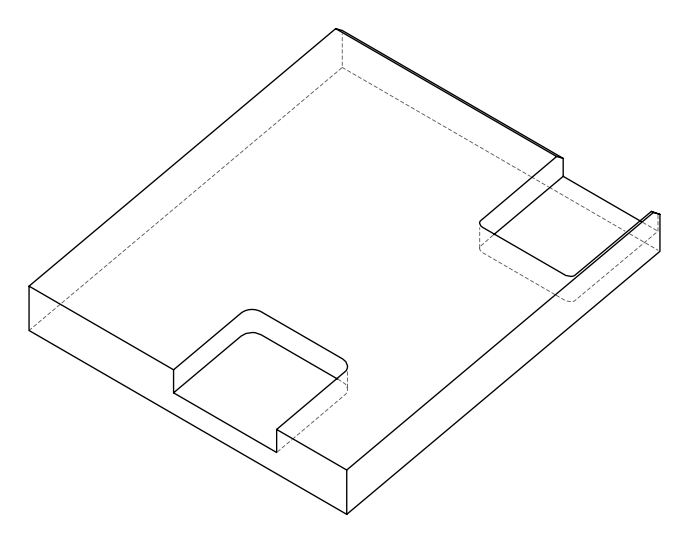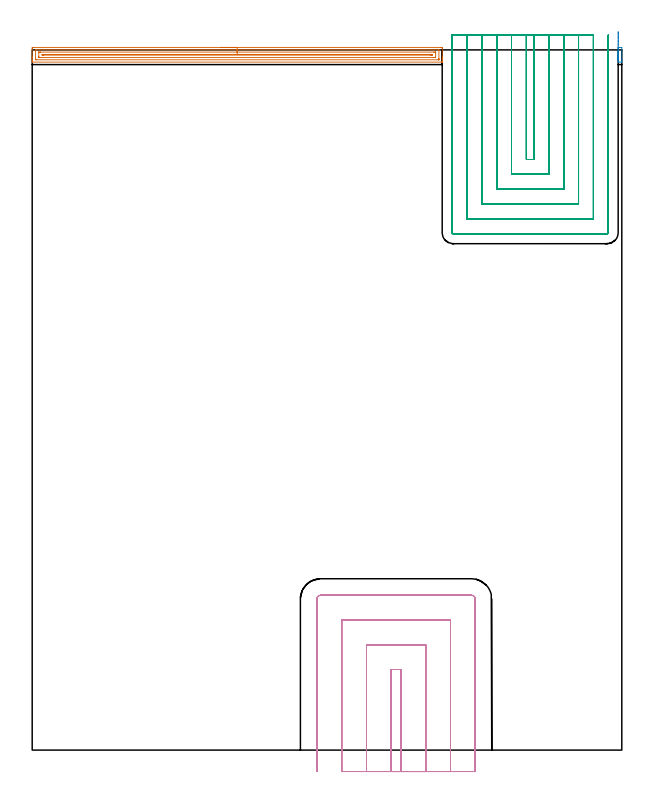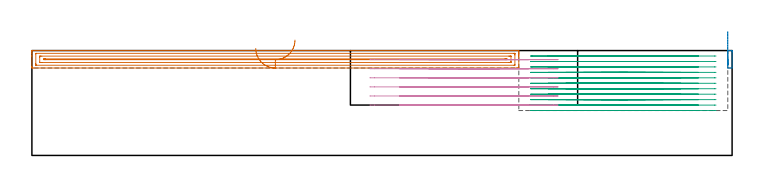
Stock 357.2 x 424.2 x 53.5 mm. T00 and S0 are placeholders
(PLAN: 4 operations, 2 tool changes, 67 min)
(1 AREA_MILL | FG_CHAMFER_SURFACE | UGT0205_001 | 8.12 min | 10045 mm3)
(2 AREA_MILL_1 | FG_CHAMFER_SURFACE_1 | UGT0205_001 | 0.25 min | 302 mm3)
(3 MILL_SLOT | SLOT_PARTIAL_RECTANGULAR | NXT0201_011 | Follow Part, ap 3, ae 75% | 44.14 min | 381962 mm3)
(4 MILL_SLOT_1 | SLOT_PARTIAL_RECTANGULAR_1 | UGT0201_136 | Follow Part, ap 5, ae 75% | 14.5 min | 332702 mm3)
(TOOL UGT0205_001 | Chamfer Mill 20 x 3 x 45 deg. | D20 FL50 Z2)
(TOOL NXT0201_011 | ENDMILL 12mm [2P460-1200-NA 1630] | D12 FL38 Z6)
(TOOL UGT0201_136 | Carbide End Mill 20.0 | D20 FL30 Z4)
(OP 1 AREA_MILL)
G17 G21 G94 G90
T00 M6
G54
G17 G0 G90 X114.2 Y425.7 S1061 M3
G43 Z63.5 H0
Z54.6
G94 G1 X114.238 Z53.728 F250.
X114.352 Z52.864
X114.541 Z52.012
X114.803 Z51.18
X115.137 Z50.374
X115.54 Z49.6
X116.008 Z48.864
X116.54 Z48.172
X117.129 Z47.529
X117.772 Z46.94
X118.464 Z46.409
X119.2 Z45.94
X119.974 Z45.537
X120.78 Z45.203
X121.612 Z44.941
X122.464 Z44.752
X123.328 Z44.638
X124.2 Z44.6
X247.315
X247.795 Y425.699 Z44.601
X248.271 Y425.695 Z44.603
X248.391 Y425.692 Z44.606
X248.4 Y425.224 Z45.073
Y419.925 Z50.369
Y419.355 Z50.942
Y419.042 Z51.254
Y418.472 Z51.824
Y418.159 Z52.136
Y417.532 Z52.767
Y417.137 Z53.162
X248.393 Y416.811 Z53.479
X248.391 Y416.803 Z53.488
X248.243 Y416.8 Z53.5
X0.158
X0.009 Y416.803 Z53.488
X0.007 Y416.811 Z53.479
X0. Y417.137 Z53.163
Y417.532 Z52.767
Y418.159 Z52.136
Y419.355 Z50.941
Y419.925 Z50.369
Y424.939 Z45.358
X0.003 Y425.224 Z45.073
X0.009 Y425.691 Z44.606
X0.129 Y425.695 Z44.603
X0.605 Y425.7 Z44.6
X124.2
Y424.286 Z46.014
X246.011 Y424.285 Z46.015
X246.068
X246.39 Y424.278 Z46.022
X246.394 Y424.176 Z46.124
X246.399 Y423.957 Z46.343
X246.4 Y419.042 Z51.258
X246.399 Y418.658 Z51.642
X246.392 Y418.272 Z52.028
X246.39 Y418.225 Z52.075
X246.374 Y418.221 Z52.079
X246.324 Y418.218 Z52.082
X246.22 Y418.216 Z52.084
X246.011 Y418.214 Z52.086
X245.955
X2.389 Y418.215 Z52.085
X2.332
X2.01 Y418.222 Z52.078
X2.007 Y418.324 Z51.976
X2.002 Y418.543 Z51.757
X2. Y423.458 Z46.842
X2.001 Y423.842 Z46.458
X2.008 Y424.228 Z46.072
X2.01 Y424.275 Z46.025
X2.026 Y424.279 Z46.021
X2.076 Y424.282 Z46.018
X2.18 Y424.284 Z46.016
X2.389 Y424.286 Z46.014
X2.445
X124.2
Y422.872 Z47.429
X243.334 Y422.871
X243.927 Y422.87 Z47.43
X244.226 Y422.867 Z47.433
X244.325 Y422.865 Z47.435
X244.39 Y422.856 Z47.444
X244.394 Y422.747 Z47.553
X244.398 Y422.575 Z47.725
X244.4 Y422.403 Z47.897
X244.399 Y419.754 Z50.546
X244.396 Y419.696 Z50.604
X244.39 Y419.651 Z50.649
X244.386 Y419.635 Z50.665
X244.374 Y419.634 Z50.666
X244.226 Y419.631 Z50.669
X243.633 Y419.629 Z50.671
X243.334
X5.066
X4.473 Y419.63 Z50.67
X4.174 Y419.633 Z50.667
X4.075 Y419.635 Z50.665
X4.01 Y419.644 Z50.656
X4.006 Y419.753 Z50.547
X4.002 Y419.925 Z50.375
X4. Y420.097 Z50.203
X4.001 Y422.746 Z47.554
X4.004 Y422.804 Z47.496
X4.01 Y422.849 Z47.451
X4.014 Y422.865 Z47.435
X4.026 Y422.866 Z47.434
X4.174 Y422.869 Z47.431
X4.767 Y422.871 Z47.429
X5.066
X124.2 Y422.872
Y421.457 Z48.843
X241.549
X241.787 Y421.456 Z48.844
X242.204 Y421.45 Z48.85
X242.39 Y421.444 Z48.856
X242.391 Y421.25 Z49.05
X242.39 Y421.056 Z49.244
X242.198 Y421.049 Z49.251
X241.968 Y421.046 Z49.254
X241.549 Y421.043 Z49.257
X241.312
X6.851
X6.613 Y421.045 Z49.255
X6.196 Y421.05 Z49.25
X6.01 Y421.056 Z49.244
X6.009 Y421.25 Z49.05
X6.01 Y421.444 Z48.856
X6.202 Y421.451 Z48.849
X6.432 Y421.454 Z48.846
X6.851 Y421.457 Z48.843
X7.088
X124.2
X125.072 Z48.881
X125.936 Z48.995
X126.788 Z49.183
X127.62 Z49.446
X128.426 Z49.78
X129.2 Z50.182
X129.936 Z50.651
X130.628 Z51.182
X131.271 Z51.772
X131.86 Z52.415
X132.392 Z53.107
X132.86 Z53.843
X133.263 Z54.617
X133.597 Z55.422
X133.859 Z56.254
X134.048 Z57.106
X134.162 Z57.971
X134.2 Z58.843
G0 Z63.5
M5
M2
(OP 2 AREA_MILL_1)
G17 G21 G94 G90
T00 M6
G54
G17 G0 G90 X355. Y421.248 S1061 M3
G43 Z63.5 H0
Z63.191
G94 G1 Y420.659 Z62.548 F250.
Y420.128 Z61.856
Y419.659 Z61.12
Y419.256 Z60.346
Y418.922 Z59.54
Y418.66 Z58.708
Y418.471 Z57.857
Y418.358 Z56.992
Y418.32 Z56.12
Y418.358 Z55.248
Y418.472 Z54.384
Y418.661 Z53.532
Y418.923 Z52.7
Y419.257 Z51.894
Y419.66 Z51.12
Y420.129 Z50.384
Y420.66 Z49.692
Y421.249 Z49.049
X355.001 Y425.699 Z44.6
X357.2
Y417.514 Z52.781
Y417.276 Z53.019
Y417.057 Z53.238
X357.19 Y416.804 Z53.489
X356.966 Y416.8 Z53.5
X355.234
X355.01 Y416.804 Z53.489
X355. Y417.057 Z53.238
Y421.249 Z49.049
Y421.892 Z48.46
Y422.585 Z47.929
Y423.32 Z47.46
Y424.094 Z47.058
Y424.9 Z46.724
Y425.732 Z46.462
Y426.584 Z46.273
Y427.449 Z46.159
Y428.321 Z46.121
Y429.192 Z46.159
Y430.057 Z46.273
Y430.909 Z46.462
Y431.741 Z46.725
Y432.547 Z47.059
Y433.32 Z47.462
Y434.056 Z47.931
Y434.748 Z48.462
Y435.391 Z49.051
G0 Z63.5
M5
M2
(OP 3 MILL_SLOT)
G17 G21 G94 G90
T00 M6
G54
G17 G0 G90 X299.387 Y433.2 S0 M3
G43 Z63.5 H1
Z50.718
G94 G1 X299.4 Y430.2 F250.
Y430.012 F500.
Y357.8
X304.
Y430.009
Y430.2
X304.013 Y433.2 F250.
X290.384
X290.4 Y430.2
Y430.012 F500.
Y348.8
X313.
Y430.009
X313.001 Y430.2
X313.016 Y433.2 F250.
X281.378
X281.399 Y430.2
X281.4 Y430.012 F500.
Y339.8
X322.
Y430.009
X322.001 Y430.2
X322.022 Y433.2 F250.
X272.368
X272.399 Y430.2
X272.4 Y430.012 F500.
Y330.8
X331.
Y430.009
X331.001 Y430.2
X331.033 Y433.2 F250.
X263.335 Y433.199
X263.398 Y430.2
X263.4 Y430.012 F500.
Y321.8
X340.
Y430.009
X340.002 Y430.2
X340.066 Y433.199 F250.
X254.4 Y433.012
Y430.012
Y313.5 F500.
G3 X255.1 Y312.8 R0.7
G1 X348.3
G3 X349. Y313.5 R0.7
G1 Y430.009
Y433.009 F250.
G0 X299.4 Y433.2 Z47.936
G1 Y430.2
Y357.8 F500.
X304.
Y430.2
Y433.2 F250.
X290.4
Y430.2
Y348.8 F500.
X313.
Y430.2
Y433.2 F250.
X281.4
Y430.2
Y339.8 F500.
X322.
Y430.2
Y433.2 F250.
X272.4
Y430.2
Y330.8 F500.
X331.
Y430.2
Y433.2 F250.
X263.4
Y430.2
Y321.8 F500.
X340.
Y430.2
Y433.2 F250.
X254.4
Y430.2
Y313.5 F500.
G3 X255.1 Y312.8 R0.7
G1 X348.3
G3 X349. Y313.5 R0.7
G1 Y430.2
Y433.2 F250.
G0 X299.4 Z45.154
G1 Y430.2
Y357.8 F500.
X304.
Y430.2
Y433.2 F250.
X290.4
Y430.2
Y348.8 F500.
X313.
Y430.2
Y433.2 F250.
X281.4
Y430.2
Y339.8 F500.
X322.
Y430.2
Y433.2 F250.
X272.4
Y430.2
Y330.8 F500.
X331.
Y430.2
Y433.2 F250.
X263.4
Y430.2
Y321.8 F500.
X340.
Y430.2
Y433.2 F250.
X254.4
Y430.2
Y313.5 F500.
G3 X255.1 Y312.8 R0.7
G1 X348.3
G3 X349. Y313.5 R0.7
G1 Y430.2
Y433.2 F250.
G0 X299.4 Z42.373
G1 Y430.2
Y357.8 F500.
X304.
Y430.2
Y433.2 F250.
X290.4
Y430.2
Y348.8 F500.
X313.
Y430.2
Y433.2 F250.
X281.4
Y430.2
Y339.8 F500.
X322.
Y430.2
Y433.2 F250.
X272.4
Y430.2
Y330.8 F500.
X331.
Y430.2
Y433.2 F250.
X263.4
Y430.2
Y321.8 F500.
X340.
Y430.2
Y433.2 F250.
X254.4
Y430.2
Y313.5 F500.
G3 X255.1 Y312.8 R0.7
G1 X348.3
G3 X349. Y313.5 R0.7
G1 Y430.2
Y433.2 F250.
G0 X299.4 Z39.591
G1 Y430.2
Y357.8 F500.
X304.
Y430.2
Y433.2 F250.
X290.4
Y430.2
Y348.8 F500.
X313.
Y430.2
Y433.2 F250.
X281.4
Y430.2
Y339.8 F500.
X322.
Y430.2
Y433.2 F250.
X272.4
Y430.2
Y330.8 F500.
X331.
Y430.2
Y433.2 F250.
X263.4
Y430.2
Y321.8 F500.
X340.
Y430.2
Y433.2 F250.
X254.4
Y430.2
Y313.5 F500.
G3 X255.1 Y312.8 R0.7
G1 X348.3
G3 X349. Y313.5 R0.7
G1 Y430.2
Y433.2 F250.
G0 X299.4 Z36.809
G1 Y430.2
Y357.8 F500.
X304.
Y430.2
Y433.2 F250.
X290.4
Y430.2
Y348.8 F500.
X313.
Y430.2
Y433.2 F250.
X281.4
Y430.2
Y339.8 F500.
X322.
Y430.2
Y433.2 F250.
X272.4
Y430.2
Y330.8 F500.
X331.
Y430.2
Y433.2 F250.
X263.4
Y430.2
Y321.8 F500.
X340.
Y430.2
Y433.2 F250.
X254.4
Y430.2
Y313.5 F500.
G3 X255.1 Y312.8 R0.7
G1 X348.3
G3 X349. Y313.5 R0.7
G1 Y430.2
Y433.2 F250.
G0 X299.4 Z34.027
G1 Y430.2
Y357.8 F500.
X304.
Y430.2
Y433.2 F250.
X290.4
Y430.2
Y348.8 F500.
X313.
Y430.2
Y433.2 F250.
X281.4
Y430.2
Y339.8 F500.
X322.
Y430.2
Y433.2 F250.
X272.4
Y430.2
Y330.8 F500.
X331.
Y430.2
Y433.2 F250.
X263.4
Y430.2
Y321.8 F500.
X340.
Y430.2
Y433.2 F250.
X254.4
Y430.2
Y313.5 F500.
G3 X255.1 Y312.8 R0.7
G1 X348.3
G3 X349. Y313.5 R0.7
G1 Y430.2
Y433.2 F250.
G0 X299.4 Z31.245
G1 Y430.2
Y357.8 F500.
X304.
Y430.2
Y433.2 F250.
X290.4
Y430.2
Y348.8 F500.
X313.
Y430.2
Y433.2 F250.
X281.4
Y430.2
Y339.8 F500.
X322.
Y430.2
Y433.2 F250.
X272.4
Y430.2
Y330.8 F500.
X331.
Y430.2
Y433.2 F250.
X263.4
Y430.2
Y321.8 F500.
X340.
Y430.2
Y433.2 F250.
X254.4
Y430.2
Y313.5 F500.
G3 X255.1 Y312.8 R0.7
G1 X348.3
G3 X349. Y313.5 R0.7
G1 Y430.2
Y433.2 F250.
G0 X299.4 Z28.464
G1 Y430.2
Y357.8 F500.
X304.
Y430.2
Y433.2 F250.
X290.4
Y430.2
Y348.8 F500.
X313.
Y430.2
Y433.2 F250.
X281.4
Y430.2
Y339.8 F500.
X322.
Y430.2
Y433.2 F250.
X272.4
Y430.2
Y330.8 F500.
X331.
Y430.2
Y433.2 F250.
X263.4
Y430.2
Y321.8 F500.
X340.
Y430.2
Y433.2 F250.
X254.4
Y430.2
Y313.5 F500.
G3 X255.1 Y312.8 R0.7
G1 X348.3
G3 X349. Y313.5 R0.7
G1 Y430.2
Y433.2 F250.
G0 X299.4 Z25.682
G1 Y430.2
Y357.8 F500.
X304.
Y430.2
Y433.2 F250.
X290.4
Y430.2
Y348.8 F500.
X313.
Y430.2
Y433.2 F250.
X281.4
Y430.2
Y339.8 F500.
X322.
Y430.2
Y433.2 F250.
X272.4
Y430.2
Y330.8 F500.
X331.
Y430.2
Y433.2 F250.
X263.4
Y430.2
Y321.8 F500.
X340.
Y430.2
Y433.2 F250.
X254.4
Y430.2
Y313.5 F500.
G3 X255.1 Y312.8 R0.7
G1 X348.3
G3 X349. Y313.5 R0.7
G1 Y430.2
Y433.2 F250.
G0 X299.4 Z22.9
G1 Y430.2
Y357.8 F500.
X304.
Y430.2
Y433.2 F250.
X290.4
Y430.2
Y348.8 F500.
X313.
Y430.2
Y433.2 F250.
X281.4
Y430.2
Y339.8 F500.
X322.
Y430.2
Y433.2 F250.
X272.4
Y430.2
Y330.8 F500.
X331.
Y430.2
Y433.2 F250.
X263.4
Y430.2
Y321.8 F500.
X340.
Y430.2
Y433.2 F250.
X254.4
Y430.2
Y313.5 F500.
G3 X255.1 Y312.8 R0.7
G1 X348.3
G3 X349. Y313.5 R0.7
G1 Y430.2
Y433.2 F250.
G0 Z63.5
M5
M2
(OP 4 MILL_SLOT_1)
G17 G21 G94 G90
T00 M6
G54
G17 G0 G90 X223.4 Y-13. S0 M3
G43 Z63.5 H0
Z48.867
G94 G1 Y-10. F250.
Y48.8 F500.
X217.5
Y-10.
Y-13. F250.
X238.4
Y-10.
Y63.8 F500.
X202.5
Y-10.
Y-13. F250.
X253.4
Y-10.
Y78.8 F500.
X187.5
Y-10.
Y-13. F250.
X268.4
Y-10.
Y91.5 F500.
G3 X266.1 Y93.8 R2.3
G1 X174.8
G3 X172.5 Y91.5 R2.3
G1 Y-10.
Y-13. F250.
G0 X223.4 Z44.233
G1 Y-10.
Y48.8 F500.
X217.5
Y-10.
Y-13. F250.
X238.4
Y-10.
Y63.8 F500.
X202.5
Y-10.
Y-13. F250.
X253.4
Y-10.
Y78.8 F500.
X187.5
Y-10.
Y-13. F250.
X268.4
Y-10.
Y91.5 F500.
G3 X266.1 Y93.8 R2.3
G1 X174.8
G3 X172.5 Y91.5 R2.3
G1 Y-10.
Y-13. F250.
G0 X223.4 Z39.6
G1 Y-10.
Y48.8 F500.
X217.5
Y-10.
Y-13. F250.
X238.4
Y-10.
Y63.8 F500.
X202.5
Y-10.
Y-13. F250.
X253.4
Y-10.
Y78.8 F500.
X187.5
Y-10.
Y-13. F250.
X268.4
Y-10.
Y91.5 F500.
G3 X266.1 Y93.8 R2.3
G1 X174.8
G3 X172.5 Y91.5 R2.3
G1 Y-10.
Y-13. F250.
G0 X223.4 Z34.967
G1 Y-10.
Y48.8 F500.
X217.5
Y-10.
Y-13. F250.
X238.4
Y-10.
Y63.8 F500.
X202.5
Y-10.
Y-13. F250.
X253.4
Y-10.
Y78.8 F500.
X187.5
Y-10.
Y-13. F250.
X268.4
Y-10.
Y91.5 F500.
G3 X266.1 Y93.8 R2.3
G1 X174.8
G3 X172.5 Y91.5 R2.3
G1 Y-10.
Y-13. F250.
G0 X223.4 Z30.333
G1 Y-10.
Y48.8 F500.
X217.5
Y-10.
Y-13. F250.
X238.4
Y-10.
Y63.8 F500.
X202.5
Y-10.
Y-13. F250.
X253.4
Y-10.
Y78.8 F500.
X187.5
Y-10.
Y-13. F250.
X268.4
Y-10.
Y91.5 F500.
G3 X266.1 Y93.8 R2.3
G1 X174.8
G3 X172.5 Y91.5 R2.3
G1 Y-10.
Y-13. F250.
G0 X223.4 Z25.7
G1 Y-10.
Y48.8 F500.
X217.5
Y-10.
Y-13. F250.
X238.4
Y-10.
Y63.8 F500.
X202.5
Y-10.
Y-13. F250.
X253.4
Y-10.
Y78.8 F500.
X187.5
Y-10.
Y-13. F250.
X268.4
Y-10.
Y91.5 F500.
G3 X266.1 Y93.8 R2.3
G1 X174.8
G3 X172.5 Y91.5 R2.3
G1 Y-10.
Y-13. F250.
G0 Z63.5
M5
M2
